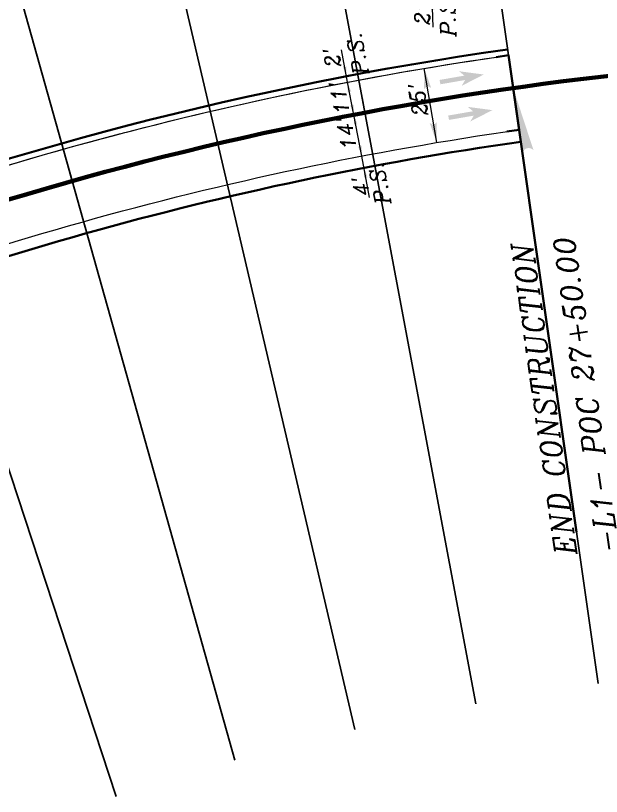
# Model space of a CAD drawing. Extents: x 2081963 to 2085386, y 738291 to 742228.
# Drawn here: x 2083776.3 to 2083971.1, y 741009 to 741268.5 of the extents above; entities that cross this region are included whole.
import ezdxf
from ezdxf.enums import TextEntityAlignment as Align

# ---------------------------------------------------------------- set-up
doc = ezdxf.new("R2010")
doc.units = 0
doc.header["$MEASUREMENT"] = 0
for name, color, linetype, lineweight in [('Pattern 1', 5, 'Continuous', 30), ('Prop Dimension', 7, 'Continuous', 13), ('Prop EOT', 3, 'Continuous', 40), ('Prop Horizontal Alignment', 2, 'Continuous', 70), ('Prop Horizontal Alignment Station Label', 2, 'Continuous', 40), ('Prop Horizontal Alignment Tick Small', 2, 'Continuous', 30), ('Prop Lane Arrow CELL', 7, 'Continuous', 0), ('Prop Lane Lines', 9, 'Continuous', 13), ('Prop Terminator CELL', 7, 'Continuous', 0)]:
    doc.layers.add(name, color=color, linetype=linetype, lineweight=lineweight)
doc.styles.add('Style-ITALICS', font='ITALICS.shx')

# ---------------------------------------------------------------- blocks, each defined once
blk = doc.blocks.new('STRARR')
at = {"layer": 'Prop Lane Arrow CELL'}
blk.add_hatch(color=256, dxfattribs=at).paths.add_polyline_path([(-4, -1.25), (-3.25, -0.38), (-7.5, -0.38), (-7.5, 0.37), (-3.25, 0.37), (-4, 1.25), (0, 0)])
blk = doc.blocks.new('Terminator_25')
at = {"layer": 'Prop Terminator CELL', "color": 1, "linetype": 'Continuous', "lineweight": 0}
blk.add_solid([(-9, 1.55), (0, 0), (-7.9, 0), (-9.05, -1.6)], dxfattribs=at)
blk = doc.blocks.new('Terminator_26')
at = {"layer": 'Prop Terminator CELL', "color": 1, "linetype": 'Continuous', "lineweight": 0}
blk.add_solid([(-9, 1.55), (0, 0), (-7.9, 0), (-9.05, -1.6)], dxfattribs=at)
blk = doc.blocks.new('*U65')
at = {"layer": 'Prop Dimension'}
blk.add_line((5.085101, -6.89106), (2.625298, 6.891152), dxfattribs=at)
at = {"layer": 'Prop Terminator CELL', "color": 1, "linetype": 'Continuous', "lineweight": 0, "xscale": 0.375, "yscale": 0.375, "zscale": 0.375}
for name, p, rotation in [('Terminator_26', (2.625298, 6.891152), 100.119411), ('Terminator_25', (5.085101, -6.89106), 280.119411)]:
    blk.add_blockref(name, p, dxfattribs=dict(at, rotation=rotation))
at = {"layer": 'Prop Dimension', "style": 'Style-ITALICS'}
blk.add_text("14'", height=5, rotation=100.11941, dxfattribs=at).set_placement((-0.006939, 0.750292), align=Align.MIDDLE_CENTER)
blk = doc.blocks.new('Terminator_33')
at = {"layer": 'Prop Terminator CELL', "color": 1, "linetype": 'Continuous', "lineweight": 0}
blk.add_solid([(-9, 1.55), (0, 0), (-7.9, 0), (-9.05, -1.6)], dxfattribs=at)
blk = doc.blocks.new('Terminator_34')
at = {"layer": 'Prop Terminator CELL', "color": 1, "linetype": 'Continuous', "lineweight": 0}
blk.add_solid([(-9, 1.55), (0, 0), (-7.9, 0), (-9.05, -1.6)], dxfattribs=at)
blk = doc.blocks.new('*U77')
at = {"layer": 'Prop Dimension'}
blk.add_line((4.733673, -5.414473), (2.80097, 5.414408), dxfattribs=at)
at = {"layer": 'Prop Terminator CELL', "color": 1, "linetype": 'Continuous', "lineweight": 0, "xscale": 0.375, "yscale": 0.375, "zscale": 0.375}
for name, p, rotation in [('Terminator_34', (2.80097, 5.414408), 100.119411), ('Terminator_33', (4.733673, -5.414473), 280.119411)]:
    blk.add_blockref(name, p, dxfattribs=dict(at, rotation=rotation))
at = {"layer": 'Prop Dimension', "style": 'Style-ITALICS'}
blk.add_text("11'", height=5, rotation=100.11941, dxfattribs=at).set_placement((-0.006914, 0.257691), align=Align.MIDDLE_CENTER)
blk = doc.blocks.new('Terminator_35')
at = {"layer": 'Prop Terminator CELL', "color": 1, "linetype": 'Continuous', "lineweight": 0}
blk.add_solid([(-9, 1.55), (0, 0), (-7.9, 0), (-9.05, -1.6)], dxfattribs=at)
blk = doc.blocks.new('Terminator_36')
at = {"layer": 'Prop Terminator CELL', "color": 1, "linetype": 'Continuous', "lineweight": 0}
blk.add_solid([(-9, 1.55), (0, 0), (-7.9, 0), (-9.05, -1.6)], dxfattribs=at)
blk = doc.blocks.new('*U80')
at = {"layer": 'Prop Dimension'}
blk.add_line((5.944305, -12.327019), (1.800808, 12.327218), dxfattribs=at)
at = {"layer": 'Prop Terminator CELL', "color": 1, "linetype": 'Continuous', "lineweight": 0, "xscale": 0.75, "yscale": 0.75, "zscale": 0.75}
for name, p, rotation in [('Terminator_36', (1.800808, 12.327218), 99.540219), ('Terminator_35', (5.944305, -12.327019), 279.540219)]:
    blk.add_blockref(name, p, dxfattribs=dict(at, rotation=rotation))
at = {"layer": 'Prop Dimension', "style": 'Style-ITALICS'}
blk.add_text("25'", height=5, rotation=99.540217, dxfattribs=at).set_placement((-0.209124, 1.834563), align=Align.MIDDLE_CENTER)
blk = doc.blocks.new('Terminator_45')
at = {"layer": 'Prop Terminator CELL', "color": 1, "linetype": 'Continuous', "lineweight": 0}
blk.add_solid([(-9, 1.55), (0, 0), (-7.9, 0), (-9.05, -1.6)], dxfattribs=at)
blk = doc.blocks.new('*U109')
at = {"layer": 'Prop Dimension'}
blk.add_line((0.372655, -5.960772), (-2.087149, 7.82144), dxfattribs=at)
at = {"layer": 'Prop Terminator CELL', "color": 1, "linetype": 'Continuous', "lineweight": 0, "xscale": 0.375, "yscale": 0.375, "zscale": 0.375, "rotation": 100.119411}
blk.add_blockref('Terminator_45', (-1.384348, 3.883665), dxfattribs=at)
at = {"layer": 'Prop Dimension', "insert": (0.550643, -1.753648), "char_height": 5, "attachment_point": 5, "rotation": 100.1193939, "line_spacing_factor": 0.76062, "style": 'Style-ITALICS'}
blk.add_mtext("4'\\PP.S.", dxfattribs=at)
blk = doc.blocks.new('Terminator_46')
at = {"layer": 'Prop Terminator CELL', "color": 1, "linetype": 'Continuous', "lineweight": 0}
blk.add_solid([(-9, 1.55), (0, 0), (-7.9, 0), (-9.05, -1.6)], dxfattribs=at)
blk = doc.blocks.new('*U111')
at = {"layer": 'Prop Dimension'}
blk.add_line((1.44172, -7.975842), (-0.490983, 2.853038), dxfattribs=at)
at = {"layer": 'Prop Terminator CELL', "color": 1, "linetype": 'Continuous', "lineweight": 0, "xscale": 0.375, "yscale": 0.375, "zscale": 0.375, "rotation": 280.119411}
blk.add_blockref('Terminator_46', (1.090319, -6.006955), dxfattribs=at)
at = {"layer": 'Prop Dimension', "insert": (0.571428, 0.897205), "char_height": 5, "attachment_point": 5, "rotation": 100.1193939, "line_spacing_factor": 1.02, "style": 'Style-ITALICS'}
blk.add_mtext("2'\\PP.S.", dxfattribs=at)
blk = doc.blocks.new('Terminator_48')
at = {"layer": 'Prop Terminator CELL', "color": 1, "linetype": 'Continuous', "lineweight": 0}
blk.add_solid([(-9, 1.55), (0, 0), (-7.9, 0), (-9.05, -1.6)], dxfattribs=at)
blk = doc.blocks.new('*U117')
at = {"layer": 'Prop Dimension'}
blk.add_line((0.152923, -4.612503), (-0.132016, 6.383806), dxfattribs=at)
at = {"layer": 'Prop Terminator CELL', "color": 1, "linetype": 'Continuous', "lineweight": 0, "xscale": 0.375, "yscale": 0.375, "zscale": 0.375, "rotation": 91.484329}
blk.add_blockref('Terminator_48', (-0.080209, 4.384477), dxfattribs=at)
at = {"layer": 'Prop Dimension', "insert": (0.796388, -0.656527), "char_height": 5, "attachment_point": 5, "rotation": 91.48429928, "line_spacing_factor": 1.02, "style": 'Style-ITALICS'}
blk.add_mtext("2'\\PP.S.", dxfattribs=at)

msp = doc.modelspace()

# ---------------------------------------------------------------- hatches: boundary and pattern name
at = {"layer": 'Prop Horizontal Alignment Tick Small', "linetype": 'Continuous', "lineweight": 30}
msp.add_hatch(color=2, dxfattribs=at).paths.add_polyline_path([(2083941.79, 741244.44), (2083944.86, 741222.94, -0.581702), (2083948.55, 741223.8)])

# ---------------------------------------------------------------- linework, layer by layer
at = {"layer": 'Pattern 1'}
for p, q in [((2083913.52, 741442.43), (2083970.06, 741046.45)), ((2083855.53, 741432.85), (2083929.41, 741039.73)), ((2083798.01, 741420.72), (2083889.08, 741031.23)), ((2083741.08, 741406.08), (2083849.17, 741020.97)), ((2083684.85, 741388.96), (2083809.75, 741008.96))]:
    msp.add_line(p, q, dxfattribs=at)
at = {"layer": 'Prop EOT'}
for p, q in [((2083940.24, 741255.33), (2083936.11, 741254.74)), ((2083943.77, 741230.58), (2083940.24, 741255.33)), ((2083939.65, 741229.99), (2083943.77, 741230.58))]:
    msp.add_line(p, q, dxfattribs=at)
at = {"layer": 'Prop EOT', "extrusion": (0, 0, -1)}
for radius, start in [(1151, 69.02416), (1120, 66.71591)]:
    msp.add_arc((-2084102.65, 740117.86), radius, start, 81.87417, dxfattribs=at)
at = {"layer": 'Prop Horizontal Alignment', "extrusion": (0, 0, -1)}
msp.add_arc((-2084102.65, 740117.86), 1138, 66.71591, 88.5222, dxfattribs=at)
at = {"layer": 'Prop Horizontal Alignment Station Label', "color": 2, "linetype": 'Continuous', "lineweight": 40}
msp.add_line((2083941.79, 741244.44), (2083962.88, 741096.76), dxfattribs=at)
at = {"layer": 'Prop Horizontal Alignment Tick Small', "color": 2, "linetype": 'Continuous', "lineweight": 30}
for p, q in [((2083892.47, 741236.29), (2083891.54, 741241.2)), ((2083795.12, 741213.53), (2083793.77, 741218.34))]:
    msp.add_line(p, q, dxfattribs=at)
at = {"layer": 'Prop Lane Lines', "extrusion": (0, 0, -1)}
for radius, start in [(1149, 68.27802), (1149, 68.88179), (1138, 66.71591), (1124, 66.71591)]:
    msp.add_arc((-2084102.65, 740117.86), radius, start, 81.87417, dxfattribs=at)

# ---------------------------------------------------------------- block references
at = {"layer": 'Prop Dimension', "rotation": 0.712103}
for name, p in [('*U111', (2083885.18, 741254.35)), ('*U109', (2083893.61, 741214.04))]:
    msp.add_blockref(name, p, dxfattribs=at)
at = {"layer": 'Prop Dimension'}
msp.add_blockref('*U80', (2083910.41, 741238.65), dxfattribs=at)
at = {"layer": 'Prop Lane Arrow CELL', "xscale": 1.968499, "yscale": 1.968499, "zscale": 1.968499, "rotation": 9.797453}
for p in [(2083932, 741248.94), (2083934.87, 741237.1)]:
    msp.add_blockref('STRARR', p, dxfattribs=at)
at = {"layer": 'Prop Terminator CELL', "color": 1, "linetype": 'Continuous', "lineweight": 0}
msp.add_blockref('*U117', (2083914.99, 741269.34), dxfattribs=at)
at = {"layer": 'Prop Terminator CELL', "color": 1, "linetype": 'Continuous', "lineweight": 0, "rotation": 0.712103}
for name, p in [('*U77', (2083883.99, 741240.94)), ('*U65', (2083886.25, 741228.67))]:
    msp.add_blockref(name, p, dxfattribs=at)

# ---------------------------------------------------------------- texts
at = {"layer": 'Prop Horizontal Alignment Station Label', "color": 2, "linetype": 'Continuous', "lineweight": 40, "insert": (2083961.98, 741195.57), "char_height": 7, "attachment_point": 9, "rotation": 98.1258, "line_spacing_factor": 1.2, "style": 'Style-ITALICS'}
msp.add_mtext('END CONSTRUCTION\\P-L1- POC 27+50.00', dxfattribs=at)

doc.saveas('drawing.dxf')
